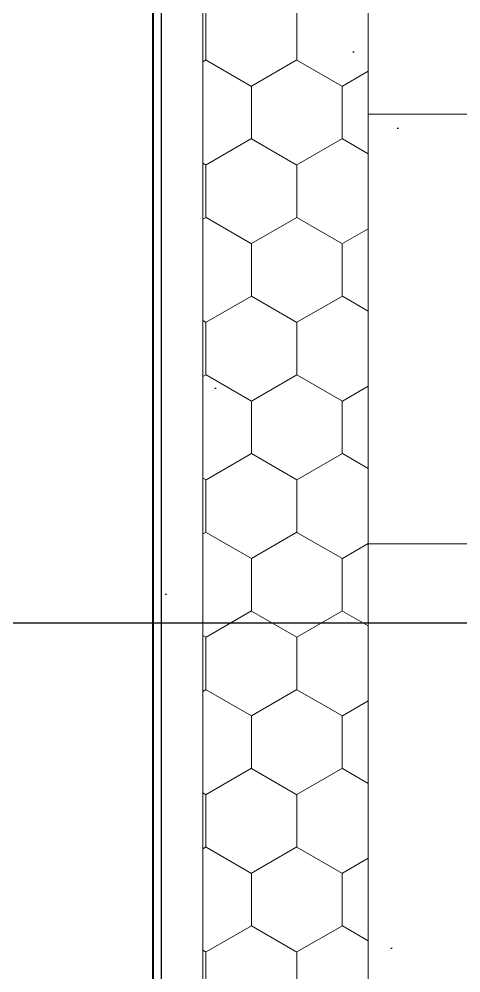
# Model space of a CAD drawing. Header units: millimetres. Extents: x 12325263 to 13848842, y -1463133 to 573208.
# Drawn here: x 12567056.5 to 12567190.1, y -834971.7 to -834683.1 of the extents above; entities that cross this region are included whole.
import ezdxf
from ezdxf.xclip import XClip

# ---------------------------------------------------------------- set-up
doc = ezdxf.new("R2010")
doc.units = ezdxf.units.MM
doc.header["$LTSCALE"] = 1000
doc.header["$XCLIPFRAME"] = 0
doc.linetypes.add('HIDDEN', pattern=[9.524999999999999, 6.35, -3.175])
doc.linetypes.add('PHANTOM', pattern=[2.5, 1.25, -0.25, 0.25, -0.25, 0.25, -0.25])
for name, color, linetype in [('A-WALL', 5, 'Continuous'), ('fur202301', 252, 'Continuous'), ('WALL', 5, 'Continuous'), ('WALL-SHATCH', 8, 'Continuous'), ('建筑-楼板开洞', 251, 'Continuous')]:
    doc.layers.add(name, color=color, linetype=linetype)

# ---------------------------------------------------------------- blocks, each defined once
blk = doc.blocks.new('adgshg13-A$C7F010FC0')
at = {"layer": 'WALL-SHATCH'}
h = blk.add_hatch(color=256, dxfattribs=at)
h.dxf.hatch_style = 1
h.paths.add_polyline_path([(-60384.17120504379, -16880.89509773254), (-763.1647881269455, 197.4793643951416), (12587.61850607395, -13153.30393266678), (12587.61850607395, -157996.0197629929), (-162964.8506313562, -188820.4315237999), (-171262.3814957142, -180522.900662899), (-171262.3814957142, -31310.89849328995), (-150707.1909123659, -10755.70791006088), (-131860.0775495768, -7980.895098209381), (-99162.38149428368, -7980.895098209381), (-99162.38149428368, -4980.895097732544), (-76620.42811572552, -4980.895097732544), (-70107.65229141712, -16880.89509773254)], flags=16)
h.paths.add_polyline_path([(-60091.22944009304, -16380.89510011673), (-646.8769880533218, 646.876989364624), (12987.61850607395, -12987.61850786209), (12987.61850607395, -158331.9049158096), (-163100.5840539932, -189250.3835258484), (-171662.3814958334, -180688.5860877037), (-171662.3814958334, -31145.21306848526), (-150777.8961598873, -10260.7277340889), (-131896.6870943308, -7480.895098209381), (-99562.38149428368, -7480.895098209381), (-99562.38149428368, -4580.895097732544), (-76365.55243730545, -4580.895097732544), (-69907.50581622124, -16380.89510774612)])
blk = doc.blocks.new('A$C4C7A72D3')
at = {"layer": 'WALL', "color": 1}
blk.add_blockref('adgshg13-A$C7F010FC0', (210433.0120974779, 205503.5692701337), dxfattribs=at)
blk = doc.blocks.new('asdgag2019061914040478099')
at = {"lineweight": 13}
h = blk.add_hatch(dxfattribs=at)
h.set_pattern_fill('HONEY', color=1, scale=5, style=0)
h.set_pattern_definition([(0, (-161016.1900246384, 261096.3125076484), (23.8125, 13.748153225), [15.875, -31.75]), (120, (-161016.1900246384, 261096.3125076484), (-23.81249994797095, 13.74815331511695), [15.87499999999996, -31.74999999999992]), (59.99999999999999, (-161016.1900246384, 261096.3125076484), (5.202904551637744e-08, 27.49630654011694), [-31.75, 15.875])])
h.paths.add_polyline_path([(1149.999921057082, -15.00000000046566), (129.9999605286866, -15.00000000029104), (129.9999605286284, -634.9999920457485), (189.9999605286866, -634.9999920457485), (189.9999605286866, -65.00000000029104), (1089.999921057024, -65.00000000040745), (1089.999921057024, -635.0000000009895), (1149.999921057024, -635.0000000009895)])
at = {"color": 2, "lineweight": 25}
blk.add_line((1149.999960528454, 0), (5.820766091346741e-11, -2.328306436538696e-10), dxfattribs=at)
at = {"color": 1, "linetype": 'HIDDEN', "lineweight": 9, "ltscale": 100}
for p, q in [((5.820766091346741e-11, -15.00000000023283), (1149.999960528454, -15)), ((575.0000000000582, -65.00000000023283), (190.0000000000582, -65.00000000023283)), ((704.9999605284538, -65.00000000023283), (1089.999960528454, -65.00000000029104))]:
    blk.add_line(p, q, dxfattribs=at)
blk.add_lwpolyline([(575.0000000000582, -65.00000000023283), (704.9999605284538, -65.00000000023283), (704.9999605284538, -574.8352530032862), (575.0000000000582, -574.8352530032862)], close=True, dxfattribs=at)
blk = doc.blocks.new('*U1564')
at = {"layer": 'fur202301', "linetype": 'PHANTOM', "ltscale": 0.5}
blk.add_lwpolyline([(54263.60984455107, 72640.98695778192), (54303.60984455107, 72640.98695778192), (54303.60984455107, 72990.98695778192), (53179.50120877833, 72990.98695778192), (53179.50120877833, 72640.98695778192), (53219.50120877833, 72640.98695778192)], dxfattribs=at)
blk = doc.blocks.new('*U1566')
h = blk.add_hatch()
h.set_pattern_fill('AR-CONC', color=6, scale=2)
h.set_pattern_definition([(49.99999999999999, (502.6581826087204, 99.99956858099904), (364.369337992008, -31.87817107780617), [38.1, -419.1]), (355, (502.6581826087204, 99.99956858099904), (-70.48684284993868, 382.1136904780703), [30.48, -335.28116834]), (100.4514447, (533.0221966087204, 97.34306158099903), (293.8824941807065, 350.2355038243902), [32.38001759999999, -356.1804891999999]), (46.18420000000002, (502.6581826087204, 201.599568580999), (542.1580817842598, -84.0846558654543), [57.14999999999994, -628.6499999999991]), (96.63555760999992, (547.8379826087203, 194.5925685809991), (474.808268103006, 494.8522491954431), [48.57004628, -534.27121632]), (351.1841511700001, (502.6581826087204, 201.599568580999), (474.8082681299541, 494.8522491710653), [45.71993414, -502.91946384]), (21, (553.4581826087203, 176.199568580999), (303.228782538265, -204.5303963741752), [38.1, -419.1]), (326.0000000000001, (553.4581826087203, 176.199568580999), (123.6040566952941, 368.3759322446385), [30.48, -335.28]), (71.45144499999999, (578.7272478087204, 159.155368780999), (426.8328385574323, 163.8455377718105), [32.3800176, -356.1798752]), (37.50000000000001, (502.6581826087204, 99.99956858099904), (6.177206501183633, 169.1100777463062), [0, -331.216, 0, -340.36, 0, -336.55]), (7.499999999999999, (502.6581826087204, 99.99956858099904), (133.6393250206115, 200.361149636239), [0, -194.056, 0, -323.596, 0, -128.27]), (327.5, (389.3741826087203, 99.99956858099904), (271.1811903337428, -11.45748798534689), [0, -127, 0, -396.24, 0, -525.78]), (317.5, (338.5741826087203, 99.99956858099904), (296.2583627720361, 50.85298206666606), [0, -165.1, 0, -263.144, 0, -373.38])])
h.paths.add_polyline_path([(-46.17142386949854, -697.500431419001), (2348.829606478219, -697.500431419001), (2348.829606478219, -2.5), (-46.17142386949854, -2.5)])
for points in [[(-48.67142386949854, -700.000431419001), (2351.329606478219, -700.000431419001), (2351.329606478219, 0), (-48.67142386949854, 0)], [(-46.17142386949854, -697.500431419001), (2348.829606478219, -697.500431419001), (2348.829606478219, -2.5), (-46.17142386949854, -2.5)]]:
    blk.add_lwpolyline(points, close=True)
blk = doc.blocks.new('sdfgsdffhg')
at = {"layer": 'fur202301'}
blk.add_lwpolyline([(-13286.82604973577, 39919.90714578179), (-13286.83132593334, 37519.90674292156), (-13986.83132593334, 37519.90674292156), (-13986.82604973577, 39919.90714578179)], close=True, dxfattribs=at)
at = {"layer": 'fur202301', "xscale": -1}
for name, p, rotation in [('*U1564', (59004.15628411435, 93099.40813478129), 90), ('asdgag2019061914040478099', (-13986.8305616565, 39919.90692600282), 90), ('*U1566', (-13286.83001775295, 37568.57731952379), 270)]:
    blk.add_blockref(name, p, dxfattribs=dict(at, rotation=rotation))

msp = doc.modelspace()

# ---------------------------------------------------------------- block references
ref = msp.add_blockref('A$C4C7A72D3', (12385714.85333347, -906209.5211575599), dxfattribs=dict(rotation=350.041249254255))
XClip(ref).set_block_clipping_path([(223442.85848776624, 85923.1187333744), (220542.79614323564, 85923.14223919064), (220542.85794921033, 89292.82327550603), (211526.91503559053, 89292.81013112981), (210631.4331447985, 94392.80805835268), (206113.36859029531, 94392.80254184548), (206001.43151877634, 95030.31273446558), (204376.28265885077, 94744.96136868373), (203364.45700568333, 100506.90300529171), (197947.39471226372, 99555.74826742522), (192482.34284747206, 130679.47653937805), (190118.78045936674, 130264.45040162886), (191623.4071957469, 121695.64270786336), (177046.6486519482, 119136.20117008407), (175707.6223907359, 126760.84837657143), (173902.98837133497, 128026.4039125028), (169528.38544615544, 127258.29032698018), (169070.09673948586, 129868.3614864857), (163308.25174581818, 128856.66933918069), (163766.52659606002, 126246.61717005563), (159679.17951310053, 125528.91809214232), (170669.68883746117, 62935.797914044), (167222.1989369914, 62330.4650948944), (167939.77594909444, 58243.68085931754), (171386.95287966542, 58848.291248798836), (172857.06567938626, 50477.00326481927), (165962.5026008021, 49266.42308983533), (168037.78130347654, 37447.17964484263), (140649.95849708281, 32638.23901064042), (115387.97992391884, 28202.578178789467), (95598.7254695911, 140907.4332163476), (226939.47610990703, 163968.86685004015), (240128.69528115913, 88852.8973128139)])

# ---------------------------------------------------------------- next in the draw order: hatches: boundary and pattern name
at = {"layer": '建筑-楼板开洞'}
h = msp.add_hatch(dxfattribs=at)
h.set_pattern_fill('DASH', color=256, scale=500)
h.set_pattern_definition([(0, (0, 0), (476.25, 476.25), [476.25, -476.25])])
h.paths.add_polyline_path([(12597696.74125517, -842386.7857500005), (12590696.81071091, -842386.9011187449), (12590697.06738452, -843986.785750187), (12595796.81070939, -843986.8518447033), (12595797.06738462, -849736.8518448313), (12588796.81071022, -849736.7857501156), (12588796.81071024, -851936.7857480027), (12564896.81072844, -851936.7857499813), (12564896.81072899, -816186.7857498433), (12568846.81071021, -816186.7857497305), (12568846.81071039, -816040), (12568846.8107105, -807536.7857503798), (12574696.82943846, -807536.8020940134), (12574696.77149323, -810386.7857505934), (12575896.81071086, -810386.7857493811), (12579055.23466226, -810386.7836961544), (12580496.91490283, -811828.2071036652), (12580696.91490281, -819086.8500614959), (12595696.91654344, -819086.7214370563), (12595696.89793204, -812786.7857500659), (12597696.65916437, -812786.7857500445)])

# ---------------------------------------------------------------- next in the draw order: block references
msp.add_blockref('sdfgsdffhg', (12581083.89862993, -874056.803858311, -9.610333750321248e-09))

# ---------------------------------------------------------------- next in the draw order: linework, layer by layer
at = {"layer": 'A-WALL'}
msp.add_line((12567096.81063033, -834136.7857491602), (12567096.81063029, -836536.7857498702), dxfattribs=at)

doc.saveas('drawing.dxf')
